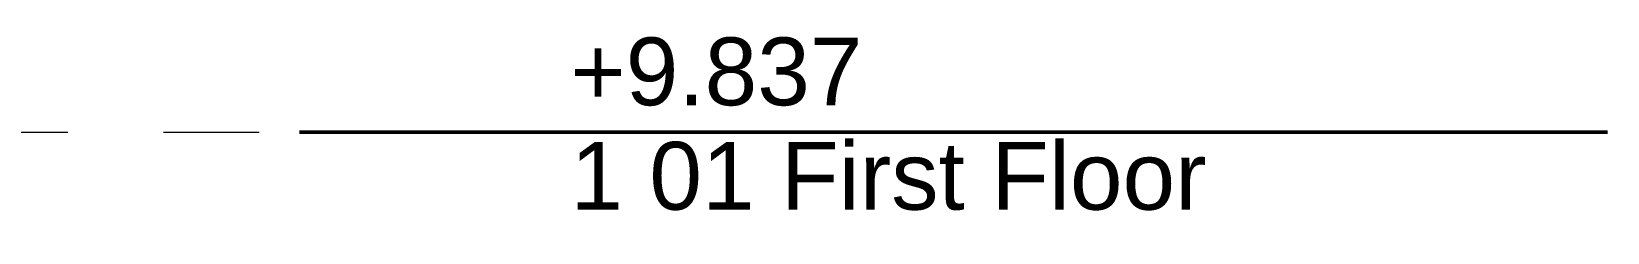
# Model space of a CAD drawing. Header units: millimetres. Extents: x -48147 to 1428745, y -495156 to 18123.
# Drawn here: x 1421819 to 1426473, y -486145 to -485552 of the extents above; entities that cross this region are included whole.
import ezdxf

# ---------------------------------------------------------------- set-up
doc = ezdxf.new("R2010")
doc.units = ezdxf.units.MM
doc.header["$MEASUREMENT"] = 0
doc.linetypes.add('Dashed', pattern=[2822.222233, 1411.111116, -1411.111116])
doc.linetypes.add('Wipeout_Contour', pattern=[1000, 0, -1000])
doc.layers.add('0_Pen_No__105', color=7, linetype='Continuous', lineweight=15, true_color=0xa6a6a6)
doc.layers.add('0_Pen_No__25', color=7, linetype='Continuous', lineweight=50, true_color=0x2a2a2a)
doc.layers.add('0_Pen_No__6', color=7, linetype='Continuous', lineweight=35)
doc.styles.add('GENERATED_STYLE_2', font='')
doc.styles.get('GENERATED_STYLE_2').set_extended_font_data('Swis721 BT')

# ---------------------------------------------------------------- blocks, each defined once
blk = doc.blocks.new('S-27 Building Section_STORY_MARKER', base_point=(1341556.5, -489899))
at = {"layer": '0_Pen_No__105', "linetype": 'Dashed', "ltscale": 0.2}
blk.add_line((1357862.3, -485849), (1422610.8, -485849), dxfattribs=at)
at = {"layer": '0_Pen_No__25', "linetype": 'Continuous'}
blk.add_line((1422610.8, -485849), (1422710.8, -485849), dxfattribs=at)
at = {"color": 254, "linetype": 'Wipeout_Contour', "lineweight": 0, "ltscale": 6020835.492677281}
blk.add_wipeout([(1426472.8, -485552.5), (1422810.8, -485552.5), (1422810.8, -486145.4), (1426472.8, -486145.4)], dxfattribs=at)
at = {"layer": '0_Pen_No__25', "linetype": 'Continuous'}
for p, q in [((1422710.8, -485849), (1422810.8, -485849)), ((1423010.8, -485849), (1422810.8, -485849)), ((1423010.8, -485849), (1423410.8, -485849)), ((1426472.8, -485849), (1423410.8, -485849))]:
    blk.add_line(p, q, dxfattribs=at)
at = {"layer": '0_Pen_No__6', "char_height": 200, "attachment_point": 1, "style": 'GENERATED_STYLE_2'}
for s, insert in [('\\A1;{\\fSwis721 BT|b0|i0|c0|p34;+9.837}', (1423410.7, -485570.1)), ('\\A1;{\\fSwis721 BT|b0|i0|c0|p34;1 01 First Floor}', (1423410.7, -485878.2))]:
    blk.add_mtext(s, dxfattribs=dict(at, insert=insert))

msp = doc.modelspace()

# ---------------------------------------------------------------- block references
at = {"linetype": 'Continuous', "lineweight": 0}
msp.add_blockref('S-27 Building Section_STORY_MARKER', (1341556.5, -489899), dxfattribs=at)

doc.saveas('drawing.dxf')
